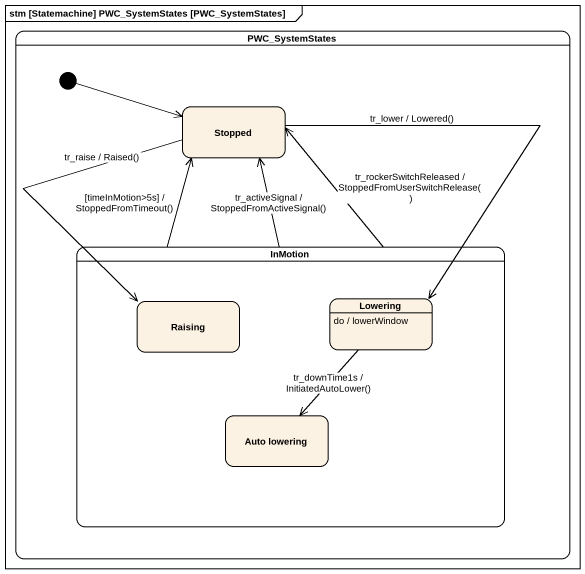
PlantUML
@startuml
mainframe stm [Statemachine] PWC_SystemStates [PWC_SystemStates]
hide empty description
state PWC_SystemStates {
  state Stopped
  state InMotion {
    state Raising
    state Lowering
    Lowering : do / lowerWindow
    state "Auto lowering" as Auto_lowering
  }
  [*] -right-> Stopped
}
Stopped --> Raising : tr_raise / Raised()
Stopped --> Lowering : tr_lower / Lowered()
InMotion -up-> Stopped : tr_rockerSwitchReleased / StoppedFromUserSwitchRelease()
InMotion -up-> Stopped : tr_activeSignal / StoppedFromActiveSignal()
InMotion -up-> Stopped : [timeInMotion>5s] / StoppedFromTimeout()
Lowering --> Auto_lowering : tr_downTime1s / InitiatedAutoLower()
@enduml
